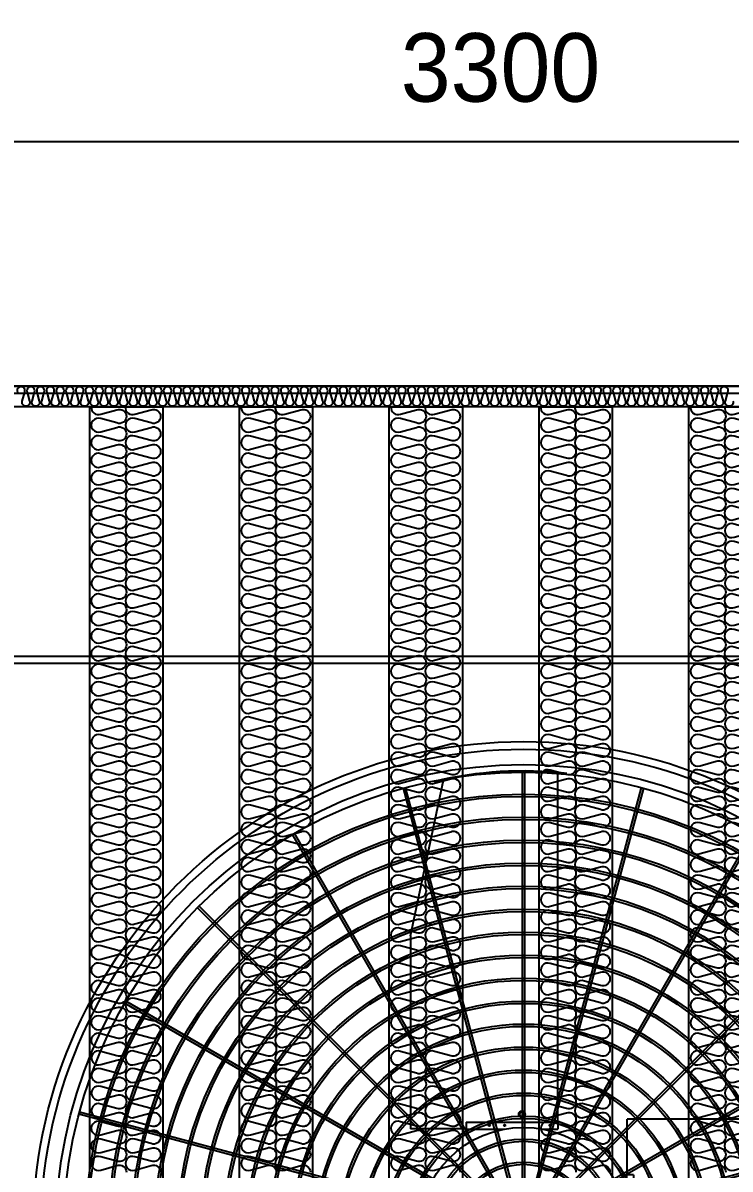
# Model space of a CAD drawing. Header units: millimetres. Extents: x 2340 to 31747, y 2051 to 22846.
# Drawn here: x 6397 to 7842, y 10385 to 12727 of the extents above; entities that cross this region are included whole.
import ezdxf

# ---------------------------------------------------------------- set-up
doc = ezdxf.new("R2010")
doc.units = ezdxf.units.MM
for name, color, linetype in [('LINE', 7, 'Continuous'), ('SMS', 220, 'Continuous'), ('냉각탑', 4, 'Continuous'), ('냉각탑_dim', 1, 'Continuous')]:
    doc.layers.add(name, color=color, linetype=linetype)
doc.styles.add('HY울릉도L', font='')
doc.styles.get('HY울릉도L').set_extended_font_data('HY울릉도L')
doc.dimstyles.new('성지DIM', dxfattribs={"dimtxt": 3.5, "dimasz": 3, "dimexe": 1, "dimexo": 2.5, "dimgap": 2, "dimtad": 1, "dimdec": 0, "dimzin": 3, "dimdsep": 46, "dimtxsty": 'HY울릉도L', "dimblk": 'ARCHTICK', "dimcen": -2, "dimclrd": 256, "dimclre": 256, "dimclrt": 7, "dimadec": 0, "dimazin": 0, "dimtfac": 1, "dimtdec": 0, "dimtofl": 0, "dimtmove": 0, "dimatfit": 3, "dimfxl": 1, "dimtolj": 1, "dimtzin": 0, "dimlwe": -1, "dimarcsym": 0})

# ---------------------------------------------------------------- blocks, each defined once
blk = doc.blocks.new('_ArchTick')
at = {"color": 0, "linetype": 'ByBlock', "const_width": 0.15}
blk.add_lwpolyline([(-0.5, -0.5), (0.5, 0.5)], dxfattribs=at)
blk = doc.blocks.new('*D715')
at = {"layer": 'Defpoints', "color": 0, "transparency": 16777216}
for p in [(9022.8, 12484.8), (5723.1, 11984.4), (9022.8, 11984.4)]:
    blk.add_point(p, dxfattribs=at)
at = {"layer": '냉각탑_dim', "transparency": 16777216}
for p, q in [((5723.1, 12084.4), (5723.1, 12524.8)), ((9022.8, 12084.4), (9022.8, 12524.8))]:
    blk.add_line(p, q, dxfattribs=at)
at = {"layer": '냉각탑_dim', "lineweight": -2, "transparency": 16777216}
blk.add_line((5723.1, 12484.8), (9022.8, 12484.8), dxfattribs=at)
at = {"layer": '냉각탑_dim', "lineweight": -2, "transparency": 16777216, "xscale": 120, "yscale": 120, "zscale": 120, "rotation": 180}
blk.add_blockref('_ArchTick', (5723.1, 12484.8), dxfattribs=at)
at = {"layer": '냉각탑_dim', "lineweight": -2, "transparency": 16777216, "xscale": 120, "yscale": 120, "zscale": 120}
blk.add_blockref('_ArchTick', (9022.8, 12484.8), dxfattribs=at)
at = {"layer": '냉각탑_dim', "color": 7, "transparency": 16777216, "insert": (7372.9, 12634.8), "char_height": 140, "attachment_point": 5, "style": 'HY울릉도L'}
blk.add_mtext('\\A1;3300', dxfattribs=at)
blk = doc.blocks.new('A$C1FB73ED1')
for p, q in [((1277, 1342.9), (1277, 2480)), ((1283, 1342.9), (1283, 2480)), ((1260.8, 1340), (966.5, 2438.3)), ((1266.6, 1341.6), (972.3, 2439.9)), ((1293.4, 1341.6), (1587.7, 2439.9)), ((1299.2, 1340), (1593.5, 2438.3)), ((1245.9, 1333), (677.4, 2317.7)), ((1251.1, 1336), (682.6, 2320.7)), ((1308.9, 1336), (1877.4, 2320.7)), ((1314.1, 1333), (1882.6, 2317.7)), ((1233.4, 1322.4), (429.4, 2126.4)), ((1237.6, 1326.6), (433.6, 2130.6)), ((1322.4, 1326.6), (2126.4, 2130.6)), ((1326.6, 1322.4), (2130.6, 2126.4)), ((1224, 1308.9), (239.3, 1877.4)), ((1227, 1314.1), (242.3, 1882.6)), ((1333, 1314.1), (2317.7, 1882.6)), ((1336, 1308.9), (2320.7, 1877.4)), ((1218.4, 1293.4), (120.1, 1587.7)), ((1220, 1299.2), (121.7, 1593.5)), ((1340, 1299.2), (2438.3, 1593.5)), ((1341.6, 1293.4), (2439.9, 1587.7)), ((1217.1, 1283), (80, 1283)), ((1217.1, 1277), (80, 1277)), ((1218.4, 1266.6), (120.1, 972.3)), ((1220, 1260.8), (121.7, 966.5)), ((1340, 1260.8), (2438.3, 966.5)), ((1341.6, 1266.6), (2439.9, 972.3)), ((1342.9, 1283), (2480, 1283)), ((1342.9, 1277), (2480, 1277)), ((1224, 1251.1), (239.3, 682.6)), ((1227, 1245.9), (242.3, 677.4)), ((1233.4, 1237.6), (429.4, 433.6)), ((1237.6, 1233.4), (433.6, 429.4)), ((1245.9, 1227), (677.4, 242.3)), ((1314.1, 1227), (1882.6, 242.3)), ((1322.4, 1233.4), (2126.4, 429.4)), ((1326.6, 1237.6), (2130.6, 433.6)), ((1333, 1245.9), (2317.7, 677.4)), ((1336, 1251.1), (2320.7, 682.6)), ((1251.1, 1224), (682.6, 239.3)), ((1260.8, 1220), (966.5, 121.7)), ((1266.6, 1218.4), (972.3, 120.1)), ((1277, 1217.1), (1277, 80)), ((1283, 1217.1), (1283, 80)), ((1293.4, 1218.4), (1587.7, 120.1)), ((1299.2, 1220), (1593.5, 121.7)), ((1308.9, 1224), (1877.4, 239.3))]:
    blk.add_line(p, q)
for radius in [1280, 1260, 1220, 1200]:
    blk.add_circle((1280, 1280), radius)
at = {"ltscale": 5}
for radius in [1143, 1137, 1083, 1077, 1023, 1017, 963, 957, 903, 897, 843, 837, 783, 777, 723, 717, 663, 657, 603, 597, 543, 537, 483, 477, 423, 417, 363, 357, 303, 297, 243, 237, 183, 177, 123, 117, 63, 57, 40, 21]:
    blk.add_circle((1280, 1280), radius, dxfattribs=at)
at = {"color": 7}
blk.add_circle((1280, 1280), 273.5, dxfattribs=at)
at = {"layer": 'LINE', "color": 7}
for p, q in [((985.2, 2053.4), (1071.5, 2459.4)), ((1368.2, 2477.5), (1368.2, 1567)), ((985.2, 2053.4), (985.2, 1550)), ((1130.8, 1567), (1369.4, 1567)), ((1130.8, 1567), (1369.4, 1567)), ((1130.8, 1567), (1130.8, 1549)), ((1130.8, 1567), (1130.8, 1549)), ((1369.4, 1567), (1369.4, 1549)), ((1369.4, 1567), (1369.4, 1549)), ((2111.5, 1574.8), (1550, 1574.8)), ((1550, 1429.2), (1550, 1574.8)), ((1550, 1429.2), (1550, 1574.8)), ((2111.5, 1574.8), (2457.5, 1488.5)), ((1130.8, 1550), (985.2, 1550)), ((1130.8, 1550), (985.2, 1550)), ((1130.8, 1549), (1230.5, 1549)), ((1130.8, 1549), (1230.5, 1549)), ((1329.5, 1549), (1369.4, 1549)), ((1329.5, 1549), (1369.4, 1549)), ((1549, 1429.2), (1549, 1329.5)), ((1549, 1429.2), (1549, 1329.5)), ((1567, 1429.2), (1549, 1429.2)), ((1567, 1429.2), (1549, 1429.2)), ((1567, 1429.2), (1567, 1190.6)), ((1567, 1429.2), (1567, 1190.6)), ((84.4, 1368.2), (993, 1368.2)), ((84.4, 1368.2), (993, 1368.2)), ((993, 1130.8), (993, 1369.4)), ((993, 1130.8), (993, 1369.4)), ((993, 1369.4), (1011, 1369.4)), ((993, 1369.4), (1011, 1369.4)), ((993, 1130.8), (993, 1369.4)), ((993, 1130.8), (993, 1369.4)), ((993, 1369.4), (1011, 1369.4)), ((993, 1369.4), (1011, 1369.4)), ((1011, 1329.5), (1011, 1369.4)), ((1011, 1329.5), (1011, 1369.4)), ((1011, 1329.5), (1011, 1369.4)), ((1011, 1329.5), (1011, 1369.4)), ((1011, 1130.8), (1011, 1230.5)), ((1011, 1130.8), (1011, 1230.5)), ((1011, 1130.8), (1011, 1230.5)), ((1011, 1130.8), (1011, 1230.5)), ((1549, 1230.5), (1549, 1190.6)), ((1549, 1230.5), (1549, 1190.6)), ((1567, 1190.6), (1549, 1190.6)), ((1567, 1190.6), (1549, 1190.6)), ((2475.6, 1191.8), (1567, 1191.8)), ((993, 1130.8), (1011, 1130.8)), ((993, 1130.8), (1011, 1130.8)), ((993, 1130.8), (1011, 1130.8)), ((993, 1130.8), (1011, 1130.8)), ((1010, 1130.8), (1010, 985.2)), ((1010, 1130.8), (1010, 985.2)), ((1010, 1130.8), (1010, 985.2)), ((1010, 1130.8), (1010, 985.2)), ((508.5, 985.2), (102.5, 1071.5)), ((1230.5, 1011), (1190.6, 1011)), ((1190.6, 993), (1190.6, 1011)), ((1230.5, 1011), (1190.6, 1011)), ((1190.6, 993), (1190.6, 1011)), ((1429.2, 993), (1190.6, 993)), ((1429.2, 993), (1190.6, 993)), ((1191.8, 82.5), (1191.8, 993)), ((1429.2, 1011), (1329.5, 1011)), ((1429.2, 1011), (1329.5, 1011)), ((1429.2, 993), (1429.2, 1011)), ((1429.2, 993), (1429.2, 1011)), ((1429.2, 1010), (1574.8, 1010)), ((1429.2, 1010), (1574.8, 1010)), ((1574.8, 506.6), (1574.8, 1010)), ((508.5, 985.2), (1010, 985.2)), ((508.5, 985.2), (1010, 985.2)), ((1574.8, 506.6), (1488.5, 100.6)), ((1512.8, 104.1), (1512.8, 106.1)), ((1166.8, 83), (1166.8, 85)), ((1393.2, 83), (1393.2, 85))]:
    blk.add_line(p, q, dxfattribs=at)
for points in [[(1272.3, 1594.4), (1268.5, 1587.9), (1272.3, 1581.4), (1279.8, 1581.4), (1283.5, 1587.9), (1279.8, 1594.4)], [(1272.3, 1594.4), (1268.5, 1587.9), (1272.3, 1581.4), (1279.8, 1581.4), (1283.5, 1587.9), (1279.8, 1594.4)], [(1594.4, 1287.7), (1587.9, 1291.5), (1581.4, 1287.7), (1581.4, 1280.2), (1587.9, 1276.5), (1594.4, 1280.2)], [(1594.4, 1287.7), (1587.9, 1291.5), (1581.4, 1287.7), (1581.4, 1280.2), (1587.9, 1276.5), (1594.4, 1280.2)], [(965.6, 1272.3), (972.1, 1268.5), (978.6, 1272.3), (978.6, 1279.8), (972.1, 1283.5), (965.6, 1279.8)], [(965.6, 1272.3), (972.1, 1268.5), (978.6, 1272.3), (978.6, 1279.8), (972.1, 1283.5), (965.6, 1279.8)], [(965.6, 1272.3), (972.1, 1268.5), (978.6, 1272.3), (978.6, 1279.8), (972.1, 1283.5), (965.6, 1279.8)], [(965.6, 1272.3), (972.1, 1268.5), (978.6, 1272.3), (978.6, 1279.8), (972.1, 1283.5), (965.6, 1279.8)], [(1287.7, 965.6), (1291.5, 972.1), (1287.7, 978.6), (1280.2, 978.6), (1276.5, 972.1), (1280.2, 965.6)], [(1287.7, 965.6), (1291.5, 972.1), (1287.7, 978.6), (1280.2, 978.6), (1276.5, 972.1), (1280.2, 965.6)]]:
    blk.add_lwpolyline(points, close=True, dxfattribs=at)
for centre, radius in [((1276, 1587.9), 8.5), ((1276, 1587.9), 8.5), ((1190.6, 1559), 2), ((1190.6, 1559), 2), ((1230.6, 1559), 2), ((1230.6, 1559), 2), ((1349.6, 1559), 2), ((1349.6, 1559), 2), ((1001, 1349.6), 2), ((1001, 1349.6), 2), ((1001, 1349.6), 2), ((1001, 1349.6), 2), ((1559, 1369.4), 2), ((1559, 1369.4), 2), ((1559, 1329.4), 2), ((1559, 1329.4), 2), ((1587.9, 1284), 8.5), ((1587.9, 1284), 8.5), ((972.1, 1276), 8.5), ((972.1, 1276), 8.5), ((972.1, 1276), 8.5), ((972.1, 1276), 8.5), ((1001, 1230.6), 2), ((1001, 1230.6), 2), ((1001, 1230.6), 2), ((1001, 1230.6), 2), ((1559, 1210.4), 2), ((1559, 1210.4), 2), ((1001, 1190.6), 2), ((1001, 1190.6), 2), ((1001, 1190.6), 2), ((1001, 1190.6), 2), ((1210.4, 1001), 2), ((1210.4, 1001), 2), ((1329.4, 1001), 2), ((1329.4, 1001), 2), ((1369.4, 1001), 2), ((1369.4, 1001), 2), ((1284, 972.1), 8.5), ((1284, 972.1), 8.5)]:
    blk.add_circle(centre, radius, dxfattribs=at)
for centre, radius, start, end in [((1280, 1483.4), 1000, 83.5007, 103.4595), ((1280, 1483.4), 998, 83.4876, 103.487), ((1481.5, 1280), 998, 353.4876, 13.487), ((1481.5, 1280), 1000, 353.5007, 13.4595), ((1078.5, 1280), 1000, 173.5007, 193.4595), ((1078.5, 1280), 998, 173.4876, 193.487), ((1280, 1076.6), 998, 263.4876, 283.487), ((1280, 1076.6), 1000, 263.5007, 283.4595)]:
    blk.add_arc(centre, radius, start, end, dxfattribs=at)
blk = doc.blocks.new('sp 300rt')
at = {"color": 7}
for p, q in [((-53856.4, -79719.9), (-53856.4, -82797.9)), ((-53706.4, -79719.9), (-53706.4, -82797.9))]:
    blk.add_line(p, q, dxfattribs=at)
blk.add_line((-53856.4, -79719.9), (-53706.4, -79719.9))
at = {"layer": 'SMS', "color": 5}
for points in [[(-53852.3, -79719.9, 0.560142), (-53833, -79734.8), (-53800.1, -79725.9, -0.524856), (-53780.6, -79739.4, -0.524856), (-53800.1, -79752.8), (-53833, -79743.9, 1.449198), (-53833, -79770.8), (-53800.1, -79761.9, -0.524856), (-53780.6, -79775.3, -0.524856), (-53800.1, -79788.7), (-53833, -79779.8, 1.449198), (-53833, -79806.7), (-53800.1, -79797.8, -0.524856), (-53780.6, -79811.2, -0.524856), (-53800.1, -79824.6), (-53833, -79815.7, 1.449198), (-53833, -79842.6), (-53800.1, -79833.7, -0.524856), (-53780.6, -79847.1, -0.524856), (-53800.1, -79860.5), (-53833, -79851.6, 1.449198), (-53833, -79878.5), (-53800.1, -79869.6, -0.524856), (-53780.6, -79883, -0.524856), (-53800.1, -79896.4), (-53833, -79887.5, 1.449198), (-53833, -79914.4), (-53800.1, -79905.5, -0.524856), (-53780.6, -79918.9, -0.524856), (-53800.1, -79932.4), (-53833, -79923.4, 1.449198), (-53833, -79950.3), (-53800.1, -79941.4, -0.524856), (-53780.6, -79954.8, -0.524856), (-53800.1, -79968.3), (-53833, -79959.4, 1.449198), (-53833, -79986.2), (-53800.1, -79977.3, -0.524856), (-53780.6, -79990.7, -0.524856), (-53800.1, -80004.2), (-53833, -79995.3, 1.449198), (-53833, -80022.1), (-53800.1, -80013.2, -0.524856), (-53780.6, -80026.7, -0.524856), (-53800.1, -80040.1), (-53833, -80031.2, 1.449198), (-53833, -80058), (-53800.1, -80049.1, -0.524856), (-53780.6, -80062.6, -0.524856), (-53800.1, -80076), (-53833, -80067.1, 1.449198), (-53833, -80093.9), (-53800.1, -80085, -0.524856), (-53780.6, -80098.5, -0.524856), (-53800.1, -80111.9), (-53833, -80103, 1.449198), (-53833, -80129.9), (-53800.1, -80121, -0.524856), (-53780.6, -80134.4, -0.417249), (-53795.1, -80148.7)], [(-53782.7, -79719.9, 0.560142), (-53763.3, -79734.8), (-53730.4, -79725.9, -0.524856), (-53711, -79739.4, -0.524856), (-53730.4, -79752.8), (-53763.3, -79743.9, 1.449198), (-53763.3, -79770.8), (-53730.4, -79761.9, -0.524856), (-53711, -79775.3, -0.524856), (-53730.4, -79788.7), (-53763.3, -79779.8, 1.449198), (-53763.3, -79806.7), (-53730.4, -79797.8, -0.524856), (-53711, -79811.2, -0.524856), (-53730.4, -79824.6), (-53763.3, -79815.7, 1.449198), (-53763.3, -79842.6), (-53730.4, -79833.7, -0.524856), (-53711, -79847.1, -0.524856), (-53730.4, -79860.5), (-53763.3, -79851.6, 1.449198), (-53763.3, -79878.5), (-53730.4, -79869.6, -0.524856), (-53711, -79883, -0.524856), (-53730.4, -79896.4), (-53763.3, -79887.5, 1.449198), (-53763.3, -79914.4), (-53730.4, -79905.5, -0.524856), (-53711, -79918.9, -0.524856), (-53730.4, -79932.4), (-53763.3, -79923.4, 1.449198), (-53763.3, -79950.3), (-53730.4, -79941.4, -0.524856), (-53711, -79954.8, -0.524856), (-53730.4, -79968.3), (-53763.3, -79959.4, 1.449198), (-53763.3, -79986.2), (-53730.4, -79977.3, -0.524856), (-53711, -79990.7, -0.524856), (-53730.4, -80004.2), (-53763.3, -79995.3, 1.449198), (-53763.3, -80022.1), (-53730.4, -80013.2, -0.524856), (-53711, -80026.7, -0.524856), (-53730.4, -80040.1), (-53763.3, -80031.2, 1.449198), (-53763.3, -80058), (-53730.4, -80049.1, -0.524856), (-53711, -80062.6, -0.524856), (-53730.4, -80076), (-53763.3, -80067.1, 1.449198), (-53763.3, -80093.9), (-53730.4, -80085, -0.524856), (-53711, -80098.5, -0.524856), (-53730.4, -80111.9), (-53763.3, -80103, 1.449198), (-53763.3, -80129.9), (-53730.4, -80121, -0.524856), (-53711, -80134.4, -0.417249), (-53725.5, -80148.7)], [(-53852, -80120, 0.446849), (-53833, -80129.9), (-53800.1, -80121, -0.524856), (-53780.6, -80134.4, -0.524856), (-53800.1, -80147.8), (-53833, -80138.9, 1.449198), (-53833, -80165.8), (-53800.1, -80156.9, -0.524856), (-53780.6, -80170.3, -0.524856), (-53800.1, -80183.7), (-53833, -80174.8, 1.449198), (-53833, -80201.7), (-53800.1, -80192.8, -0.524856), (-53780.6, -80206.2, -0.524856), (-53800.1, -80219.6), (-53833, -80210.7, 1.449198), (-53833, -80237.6), (-53800.1, -80228.7, -0.524856), (-53780.6, -80242.1, -0.524856), (-53800.1, -80255.5), (-53833, -80246.6, 1.449198), (-53833, -80273.5), (-53800.1, -80264.6, -0.524856), (-53780.6, -80278, -0.524856), (-53800.1, -80291.5), (-53833, -80282.5, 1.449198), (-53833, -80309.4), (-53800.1, -80300.5, -0.524856), (-53780.6, -80313.9, -0.524856), (-53800.1, -80327.4), (-53833, -80318.5, 1.449198), (-53833, -80345.3), (-53800.1, -80336.4, -0.524856), (-53780.6, -80349.8, -0.524856), (-53800.1, -80363.3), (-53833, -80354.4, 1.449198), (-53833, -80381.2), (-53800.1, -80372.3, -0.524856), (-53780.6, -80385.8, -0.524856), (-53800.1, -80399.2), (-53833, -80390.3, 1.449198), (-53833, -80417.1), (-53800.1, -80408.2, -0.524856), (-53780.6, -80421.7, -0.524856), (-53800.1, -80435.1), (-53833, -80426.2, 1.449198), (-53833, -80453), (-53800.1, -80444.1, -0.524856), (-53780.6, -80457.6, -0.524856), (-53800.1, -80471), (-53833, -80462.1, 1.449198), (-53833, -80489), (-53800.1, -80480.1, -0.524856), (-53780.6, -80493.5, -0.524856), (-53800.1, -80506.9), (-53833, -80498, 1.449198), (-53833, -80524.9), (-53800.1, -80516, -0.524856), (-53780.6, -80529.4, -0.524856), (-53800.1, -80542.8), (-53833, -80533.9, 1.449198), (-53833, -80560.8), (-53800.1, -80551.9, -0.524856), (-53780.6, -80565.3, -0.524856), (-53800.1, -80578.7), (-53833, -80569.8, 1.449198), (-53833, -80596.7), (-53800.1, -80587.8, -0.524856), (-53780.6, -80601.2, -0.524856), (-53800.1, -80614.6), (-53833, -80605.7, 1.449198), (-53833, -80632.6), (-53800.1, -80623.7, -0.524856), (-53780.6, -80637.1, -0.524856), (-53800.1, -80650.6), (-53833, -80641.6, 1.449198), (-53833, -80668.5), (-53800.1, -80659.6, -0.524856), (-53780.6, -80673, -0.524856), (-53800.1, -80686.5), (-53833, -80677.6, 1.449198), (-53833, -80704.4), (-53800.1, -80695.5, -0.524856), (-53780.6, -80708.9, -0.524856), (-53800.1, -80722.4), (-53833, -80713.5, 1.449198), (-53833, -80740.3), (-53800.1, -80731.4, -0.524856), (-53780.6, -80744.9, -0.524856), (-53800.1, -80758.3), (-53833, -80749.4, 1.449198), (-53833, -80776.2), (-53800.1, -80767.3, -0.524856), (-53780.6, -80780.8, -0.524856), (-53800.1, -80794.2), (-53833, -80785.3, 1.449198), (-53833, -80812.1), (-53800.1, -80803.2, -0.524856), (-53780.6, -80816.7, -0.524856), (-53800.1, -80830.1), (-53833, -80821.2, 1.449198), (-53833, -80848.1), (-53800.1, -80839.2, -0.524856), (-53780.6, -80852.6, -0.524856), (-53800.1, -80866), (-53833, -80857.1, 1.449198), (-53833, -80884), (-53800.1, -80875.1, -0.524856), (-53780.6, -80888.5, -0.524856), (-53800.1, -80901.9), (-53833, -80893, 1.449198), (-53833, -80919.9), (-53800.1, -80911, -0.524856), (-53780.6, -80924.4, -0.524856), (-53800.1, -80937.8), (-53833, -80928.9, 1.449198), (-53833, -80955.8), (-53800.1, -80946.9, -0.524856), (-53780.6, -80960.3, -0.524856), (-53800.1, -80973.7), (-53833, -80964.8, 1.449198), (-53833, -80991.7), (-53800.1, -80982.8, -0.524856), (-53780.6, -80996.2, -0.524856), (-53800.1, -81009.7), (-53833, -81000.7, 1.449198), (-53833, -81027.6), (-53800.1, -81018.7, -0.524856), (-53780.6, -81032.1, -0.524856), (-53800.1, -81045.6), (-53833, -81036.7, 1.449198), (-53833, -81063.5), (-53800.1, -81054.6, -0.524856), (-53780.6, -81068, -0.524856), (-53800.1, -81081.5), (-53833, -81072.6, 1.449198), (-53833, -81099.4), (-53800.1, -81090.5, -0.524856), (-53780.6, -81104, -0.524856), (-53800.1, -81117.4), (-53833, -81108.5, 1.449198), (-53833, -81135.3), (-53800.1, -81126.4, -0.524856), (-53780.6, -81139.9, -0.524856), (-53800.1, -81153.3), (-53833, -81144.4, 1.449198), (-53833, -81171.2), (-53800.1, -81162.3, -0.524856), (-53780.6, -81175.8, -0.417249), (-53795.1, -81190.1)], [(-53782.3, -80120, 0.446849), (-53763.3, -80129.9), (-53730.4, -80121, -0.524856), (-53711, -80134.4, -0.524856), (-53730.4, -80147.8), (-53763.3, -80138.9, 1.449198), (-53763.3, -80165.8), (-53730.4, -80156.9, -0.524856), (-53711, -80170.3, -0.524856), (-53730.4, -80183.7), (-53763.3, -80174.8, 1.449198), (-53763.3, -80201.7), (-53730.4, -80192.8, -0.524856), (-53711, -80206.2, -0.524856), (-53730.4, -80219.6), (-53763.3, -80210.7, 1.449198), (-53763.3, -80237.6), (-53730.4, -80228.7, -0.524856), (-53711, -80242.1, -0.524856), (-53730.4, -80255.5), (-53763.3, -80246.6, 1.449198), (-53763.3, -80273.5), (-53730.4, -80264.6, -0.524856), (-53711, -80278, -0.524856), (-53730.4, -80291.5), (-53763.3, -80282.5, 1.449198), (-53763.3, -80309.4), (-53730.4, -80300.5, -0.524856), (-53711, -80313.9, -0.524856), (-53730.4, -80327.4), (-53763.3, -80318.5, 1.449198), (-53763.3, -80345.3), (-53730.4, -80336.4, -0.524856), (-53711, -80349.8, -0.524856), (-53730.4, -80363.3), (-53763.3, -80354.4, 1.449198), (-53763.3, -80381.2), (-53730.4, -80372.3, -0.524856), (-53711, -80385.8, -0.524856), (-53730.4, -80399.2), (-53763.3, -80390.3, 1.449198), (-53763.3, -80417.1), (-53730.4, -80408.2, -0.524856), (-53711, -80421.7, -0.524856), (-53730.4, -80435.1), (-53763.3, -80426.2, 1.449198), (-53763.3, -80453), (-53730.4, -80444.1, -0.524856), (-53711, -80457.6, -0.524856), (-53730.4, -80471), (-53763.3, -80462.1, 1.449198), (-53763.3, -80489), (-53730.4, -80480.1, -0.524856), (-53711, -80493.5, -0.524856), (-53730.4, -80506.9), (-53763.3, -80498, 1.449198), (-53763.3, -80524.9), (-53730.4, -80516, -0.524856), (-53711, -80529.4, -0.524856), (-53730.4, -80542.8), (-53763.3, -80533.9, 1.449198), (-53763.3, -80560.8), (-53730.4, -80551.9, -0.524856), (-53711, -80565.3, -0.524856), (-53730.4, -80578.7), (-53763.3, -80569.8, 1.449198), (-53763.3, -80596.7), (-53730.4, -80587.8, -0.524856), (-53711, -80601.2, -0.524856), (-53730.4, -80614.6), (-53763.3, -80605.7, 1.449198), (-53763.3, -80632.6), (-53730.4, -80623.7, -0.524856), (-53711, -80637.1, -0.524856), (-53730.4, -80650.6), (-53763.3, -80641.6, 1.449198), (-53763.3, -80668.5), (-53730.4, -80659.6, -0.524856), (-53711, -80673, -0.524856), (-53730.4, -80686.5), (-53763.3, -80677.6, 1.449198), (-53763.3, -80704.4), (-53730.4, -80695.5, -0.524856), (-53711, -80708.9, -0.524856), (-53730.4, -80722.4), (-53763.3, -80713.5, 1.449198), (-53763.3, -80740.3), (-53730.4, -80731.4, -0.524856), (-53711, -80744.9, -0.524856), (-53730.4, -80758.3), (-53763.3, -80749.4, 1.449198), (-53763.3, -80776.2), (-53730.4, -80767.3, -0.524856), (-53711, -80780.8, -0.524856), (-53730.4, -80794.2), (-53763.3, -80785.3, 1.449198), (-53763.3, -80812.1), (-53730.4, -80803.2, -0.524856), (-53711, -80816.7, -0.524856), (-53730.4, -80830.1), (-53763.3, -80821.2, 1.449198), (-53763.3, -80848.1), (-53730.4, -80839.2, -0.524856), (-53711, -80852.6, -0.524856), (-53730.4, -80866), (-53763.3, -80857.1, 1.449198), (-53763.3, -80884), (-53730.4, -80875.1, -0.524856), (-53711, -80888.5, -0.524856), (-53730.4, -80901.9), (-53763.3, -80893, 1.449198), (-53763.3, -80919.9), (-53730.4, -80911, -0.524856), (-53711, -80924.4, -0.524856), (-53730.4, -80937.8), (-53763.3, -80928.9, 1.449198), (-53763.3, -80955.8), (-53730.4, -80946.9, -0.524856), (-53711, -80960.3, -0.524856), (-53730.4, -80973.7), (-53763.3, -80964.8, 1.449198), (-53763.3, -80991.7), (-53730.4, -80982.8, -0.524856), (-53711, -80996.2, -0.524856), (-53730.4, -81009.7), (-53763.3, -81000.7, 1.449198), (-53763.3, -81027.6), (-53730.4, -81018.7, -0.524856), (-53711, -81032.1, -0.524856), (-53730.4, -81045.6), (-53763.3, -81036.7, 1.449198), (-53763.3, -81063.5), (-53730.4, -81054.6, -0.524856), (-53711, -81068, -0.524856), (-53730.4, -81081.5), (-53763.3, -81072.6, 1.449198), (-53763.3, -81099.4), (-53730.4, -81090.5, -0.524856), (-53711, -81104, -0.524856), (-53730.4, -81117.4), (-53763.3, -81108.5, 1.449198), (-53763.3, -81135.3), (-53730.4, -81126.4, -0.524856), (-53711, -81139.9, -0.524856), (-53730.4, -81153.3), (-53763.3, -81144.4, 1.449198), (-53763.3, -81171.2), (-53730.4, -81162.3, -0.524856), (-53711, -81175.8, -0.417249), (-53725.5, -81190.1)], [(-53852, -81161.4, 0.446849), (-53833, -81171.2), (-53800.1, -81162.3, -0.524856), (-53780.6, -81175.8, -0.524856), (-53800.1, -81189.2), (-53833, -81180.3, 1.449198), (-53833, -81207.2), (-53800.1, -81198.3, -0.524856), (-53780.6, -81211.7, -0.524856), (-53800.1, -81225.1), (-53833, -81216.2, 1.449198), (-53833, -81243.1), (-53800.1, -81234.2, -0.524856), (-53780.6, -81247.6, -0.524856), (-53800.1, -81261), (-53833, -81252.1, 1.449198), (-53833, -81279), (-53800.1, -81270.1, -0.524856), (-53780.6, -81283.5, -0.524856)], [(-53782.3, -81161.4, 0.446849), (-53763.3, -81171.2), (-53730.4, -81162.3, -0.524856), (-53711, -81175.8, -0.524856), (-53730.4, -81189.2), (-53763.3, -81180.3, 1.449198), (-53763.3, -81207.2), (-53730.4, -81198.3, -0.524856), (-53711, -81211.7, -0.524856), (-53730.4, -81225.1), (-53763.3, -81216.2, 1.449198), (-53763.3, -81243.1), (-53730.4, -81234.2, -0.524856), (-53711, -81247.6, -0.524856), (-53730.4, -81261), (-53763.3, -81252.1, 1.449198), (-53763.3, -81279), (-53730.4, -81270.1, -0.524856), (-53711, -81283.5, -0.524856)]]:
    blk.add_lwpolyline(points, format="xyb", dxfattribs=at)
blk = doc.blocks.new('3')
for p, q in [((8178.1, 11984.4), (5723.1, 11984.4)), ((5914.3, 11984.4), (8872.8, 11984.4)), ((5928.4, 11970.3), (8872.8, 11970.3)), ((5975.2, 11432.8), (8872.8, 11432.8)), ((5914.3, 11418.8), (8872.8, 11418.8))]:
    blk.add_line(p, q)
at = {"color": 7}
for p, q in [((5723.1, 11984.4), (8178.1, 11984.4)), ((8981.1, 11942.4), (5765.1, 11942.4))]:
    blk.add_line(p, q, dxfattribs=at)
at = {"ltscale": 500, "elevation": 0}
blk.add_lwpolyline([(5723.1, 11984.4), (9022.8, 11984.4), (9022.8, 8784.4), (5723.1, 8784.4)], close=True, dxfattribs=at)
at = {"layer": 'SMS', "color": 5, "elevation": 0}
for points in [[(6471.4, 11983.2, 0.446849), (6465.9, 11972.6), (6470.8, 11954.3, -0.524856), (6463.4, 11943.5, -0.524856), (6455.9, 11954.3), (6460.9, 11972.6, 1.449198), (6445.9, 11972.6), (6450.9, 11954.3, -0.524856), (6443.4, 11943.5, -0.524856), (6436, 11954.3), (6440.9, 11972.6, 1.449198), (6426, 11972.6), (6430.9, 11954.3, -0.524856), (6423.5, 11943.5, -0.524856), (6416, 11954.3), (6421, 11972.6, 1.449198), (6406, 11972.6), (6411, 11954.3, -0.524856), (6403.5, 11943.5, -0.524856), (6396.1, 11954.3), (6401, 11972.6, 1.449198), (6386.1, 11972.6)], [(7049.9, 11983.2, 0.446849), (7044.4, 11972.6), (7049.4, 11954.3, -0.524856), (7041.9, 11943.5, -0.524856), (7034.5, 11954.3), (7039.4, 11972.6, 1.449198), (7024.5, 11972.6), (7029.4, 11954.3, -0.524856), (7022, 11943.5, -0.524856), (7014.5, 11954.3), (7019.5, 11972.6, 1.449198), (7004.5, 11972.6), (7009.5, 11954.3, -0.524856), (7002, 11943.5, -0.524856), (6994.6, 11954.3), (6999.5, 11972.6, 1.449198), (6984.6, 11972.6), (6989.5, 11954.3, -0.524856), (6982.1, 11943.5, -0.524856), (6974.6, 11954.3), (6979.6, 11972.6, 1.449198), (6964.6, 11972.6), (6969.6, 11954.3, -0.524856), (6962.1, 11943.5, -0.524856), (6954.7, 11954.3), (6959.6, 11972.6, 1.449198), (6944.7, 11972.6), (6949.6, 11954.3, -0.524856), (6942.2, 11943.5, -0.524856), (6934.7, 11954.3), (6939.7, 11972.6, 1.449198), (6924.7, 11972.6), (6929.7, 11954.3, -0.524856), (6922.2, 11943.5, -0.524856), (6914.8, 11954.3), (6919.7, 11972.6, 1.449198), (6904.8, 11972.6), (6909.7, 11954.3, -0.524856), (6902.3, 11943.5, -0.524856), (6894.8, 11954.3), (6899.8, 11972.6, 1.449198), (6884.8, 11972.6), (6889.8, 11954.3, -0.524856), (6882.3, 11943.5, -0.524856), (6874.9, 11954.3), (6879.8, 11972.6, 1.449198), (6864.9, 11972.6), (6869.8, 11954.3, -0.524856), (6862.4, 11943.5, -0.524856), (6854.9, 11954.3), (6859.9, 11972.6, 1.449198), (6844.9, 11972.6), (6849.9, 11954.3, -0.524856), (6842.4, 11943.5, -0.524856), (6835, 11954.3), (6839.9, 11972.6, 1.449198), (6825, 11972.6), (6829.9, 11954.3, -0.524856), (6822.5, 11943.5, -0.524856), (6815, 11954.3), (6820, 11972.6, 1.449198), (6805, 11972.6), (6810, 11954.3, -0.524856), (6802.5, 11943.5, -0.524856), (6795.1, 11954.3), (6800, 11972.6, 1.449198), (6785.1, 11972.6), (6790, 11954.3, -0.524856), (6782.6, 11943.5, -0.524856), (6775.1, 11954.3), (6780.1, 11972.6, 1.449198), (6765.1, 11972.6), (6770.1, 11954.3, -0.524856), (6762.6, 11943.5, -0.524856), (6755.2, 11954.3), (6760.1, 11972.6, 1.449198), (6745.2, 11972.6), (6750.1, 11954.3, -0.524856), (6742.7, 11943.5, -0.524856), (6735.2, 11954.3), (6740.2, 11972.6, 1.449198), (6725.2, 11972.6), (6730.2, 11954.3, -0.524856), (6722.7, 11943.5, -0.524856), (6715.3, 11954.3), (6720.2, 11972.6, 1.449198), (6705.3, 11972.6), (6710.2, 11954.3, -0.524856), (6702.8, 11943.5, -0.524856), (6695.3, 11954.3), (6700.3, 11972.6, 1.449198), (6685.3, 11972.6), (6690.3, 11954.3, -0.524856), (6682.8, 11943.5, -0.524856), (6675.4, 11954.3), (6680.3, 11972.6, 1.449198), (6665.4, 11972.6), (6670.3, 11954.3, -0.524856), (6662.9, 11943.5, -0.524856), (6655.4, 11954.3), (6660.4, 11972.6, 1.449198), (6645.4, 11972.6), (6650.4, 11954.3, -0.524856), (6642.9, 11943.5, -0.524856), (6635.5, 11954.3), (6640.4, 11972.6, 1.449198), (6625.5, 11972.6), (6630.4, 11954.3, -0.524856), (6623, 11943.5, -0.524856), (6615.5, 11954.3), (6620.5, 11972.6, 1.449198), (6605.5, 11972.6), (6610.5, 11954.3, -0.524856), (6603, 11943.5, -0.524856), (6595.6, 11954.3), (6600.5, 11972.6, 1.449198), (6585.6, 11972.6), (6590.5, 11954.3, -0.524856), (6583.1, 11943.5, -0.524856), (6575.6, 11954.3), (6580.6, 11972.6, 1.449198), (6565.6, 11972.6), (6570.6, 11954.3, -0.524856), (6563.1, 11943.5, -0.524856), (6555.7, 11954.3), (6560.6, 11972.6, 1.449198), (6545.7, 11972.6), (6550.6, 11954.3, -0.524856), (6543.2, 11943.5, -0.524856), (6535.7, 11954.3), (6540.7, 11972.6, 1.449198), (6525.7, 11972.6), (6530.7, 11954.3, -0.524856), (6523.2, 11943.5, -0.524856), (6515.8, 11954.3), (6520.7, 11972.6, 1.449198), (6505.8, 11972.6), (6510.7, 11954.3, -0.524856), (6503.3, 11943.5, -0.524856), (6495.8, 11954.3), (6500.8, 11972.6, 1.449198), (6485.8, 11972.6), (6490.8, 11954.3, -0.524856), (6483.3, 11943.5, -0.524856), (6475.9, 11954.3), (6480.8, 11972.6, 1.449198), (6465.9, 11972.6), (6470.8, 11954.3, -0.524856), (6463.4, 11943.5, -0.417249), (6455.4, 11951.6)], [(7628.5, 11983.2, 0.446849), (7623, 11972.6), (7627.9, 11954.3, -0.524856), (7620.5, 11943.5, -0.524856), (7613, 11954.3), (7618, 11972.6, 1.449198), (7603, 11972.6), (7608, 11954.3, -0.524856), (7600.5, 11943.5, -0.524856), (7593.1, 11954.3), (7598, 11972.6, 1.449198), (7583.1, 11972.6), (7588, 11954.3, -0.524856), (7580.6, 11943.5, -0.524856), (7573.1, 11954.3), (7578.1, 11972.6, 1.449198), (7563.1, 11972.6), (7568.1, 11954.3, -0.524856), (7560.6, 11943.5, -0.524856), (7553.2, 11954.3), (7558.1, 11972.6, 1.449198), (7543.2, 11972.6), (7548.1, 11954.3, -0.524856), (7540.7, 11943.5, -0.524856), (7533.2, 11954.3), (7538.2, 11972.6, 1.449198), (7523.2, 11972.6), (7528.2, 11954.3, -0.524856), (7520.7, 11943.5, -0.524856), (7513.3, 11954.3), (7518.2, 11972.6, 1.449198), (7503.3, 11972.6), (7508.2, 11954.3, -0.524856), (7500.8, 11943.5, -0.524856), (7493.3, 11954.3), (7498.3, 11972.6, 1.449198), (7483.3, 11972.6), (7488.3, 11954.3, -0.524856), (7480.8, 11943.5, -0.524856), (7473.4, 11954.3), (7478.3, 11972.6, 1.449198), (7463.4, 11972.6), (7468.3, 11954.3, -0.524856), (7460.9, 11943.5, -0.524856), (7453.4, 11954.3), (7458.4, 11972.6, 1.449198), (7443.4, 11972.6), (7448.4, 11954.3, -0.524856), (7440.9, 11943.5, -0.524856), (7433.5, 11954.3), (7438.4, 11972.6, 1.449198), (7423.5, 11972.6), (7428.4, 11954.3, -0.524856), (7421, 11943.5, -0.524856), (7413.5, 11954.3), (7418.5, 11972.6, 1.449198), (7403.5, 11972.6), (7408.5, 11954.3, -0.524856), (7401, 11943.5, -0.524856), (7393.6, 11954.3), (7398.5, 11972.6, 1.449198), (7383.6, 11972.6), (7388.5, 11954.3, -0.524856), (7381.1, 11943.5, -0.524856), (7373.6, 11954.3), (7378.6, 11972.6, 1.449198), (7363.6, 11972.6), (7368.6, 11954.3, -0.524856), (7361.1, 11943.5, -0.524856), (7353.7, 11954.3), (7358.6, 11972.6, 1.449198), (7343.7, 11972.6), (7348.6, 11954.3, -0.524856), (7341.2, 11943.5, -0.524856), (7333.7, 11954.3), (7338.7, 11972.6, 1.449198), (7323.7, 11972.6), (7328.7, 11954.3, -0.524856), (7321.2, 11943.5, -0.524856), (7313.8, 11954.3), (7318.7, 11972.6, 1.449198), (7303.8, 11972.6), (7308.7, 11954.3, -0.524856), (7301.3, 11943.5, -0.524856), (7293.8, 11954.3), (7298.8, 11972.6, 1.449198), (7283.8, 11972.6), (7288.8, 11954.3, -0.524856), (7281.3, 11943.5, -0.524856), (7273.9, 11954.3), (7278.8, 11972.6, 1.449198), (7263.9, 11972.6), (7268.8, 11954.3, -0.524856), (7261.4, 11943.5, -0.524856), (7253.9, 11954.3), (7258.9, 11972.6, 1.449198), (7243.9, 11972.6), (7248.9, 11954.3, -0.524856), (7241.4, 11943.5, -0.524856), (7234, 11954.3), (7238.9, 11972.6, 1.449198), (7224, 11972.6), (7228.9, 11954.3, -0.524856), (7221.5, 11943.5, -0.524856), (7214, 11954.3), (7219, 11972.6, 1.449198), (7204, 11972.6), (7209, 11954.3, -0.524856), (7201.5, 11943.5, -0.524856), (7194.1, 11954.3), (7199, 11972.6, 1.449198), (7184.1, 11972.6), (7189, 11954.3, -0.524856), (7181.6, 11943.5, -0.524856), (7174.1, 11954.3), (7179.1, 11972.6, 1.449198), (7164.1, 11972.6), (7169.1, 11954.3, -0.524856), (7161.6, 11943.5, -0.524856), (7154.2, 11954.3), (7159.1, 11972.6, 1.449198), (7144.2, 11972.6), (7149.1, 11954.3, -0.524856), (7141.7, 11943.5, -0.524856), (7134.2, 11954.3), (7139.2, 11972.6, 1.449198), (7124.2, 11972.6), (7129.2, 11954.3, -0.524856), (7121.7, 11943.5, -0.524856), (7114.3, 11954.3), (7119.2, 11972.6, 1.449198), (7104.3, 11972.6), (7109.2, 11954.3, -0.524856), (7101.8, 11943.5, -0.524856), (7094.3, 11954.3), (7099.3, 11972.6, 1.449198), (7084.3, 11972.6), (7089.3, 11954.3, -0.524856), (7081.8, 11943.5, -0.524856), (7074.4, 11954.3), (7079.3, 11972.6, 1.449198), (7064.4, 11972.6), (7069.3, 11954.3, -0.524856), (7061.9, 11943.5, -0.524856), (7054.4, 11954.3), (7059.4, 11972.6, 1.449198), (7044.4, 11972.6), (7049.4, 11954.3, -0.524856), (7041.9, 11943.5, -0.417249), (7033.9, 11951.6)], [(7847.4, 11954.3, -0.524856), (7839.9, 11943.5, -0.524856), (7832.5, 11954.3), (7837.4, 11972.6, 1.449198), (7822.5, 11972.6), (7827.4, 11954.3, -0.524856), (7820, 11943.5, -0.524856), (7812.5, 11954.3), (7817.5, 11972.6, 1.449198), (7802.5, 11972.6), (7807.5, 11954.3, -0.524856), (7800, 11943.5, -0.524856), (7792.6, 11954.3), (7797.5, 11972.6, 1.449198), (7782.6, 11972.6), (7787.5, 11954.3, -0.524856), (7780.1, 11943.5, -0.524856), (7772.6, 11954.3), (7777.6, 11972.6, 1.449198), (7762.6, 11972.6), (7767.6, 11954.3, -0.524856), (7760.1, 11943.5, -0.524856), (7752.7, 11954.3), (7757.6, 11972.6, 1.449198), (7742.7, 11972.6), (7747.6, 11954.3, -0.524856), (7740.2, 11943.5, -0.524856), (7732.7, 11954.3), (7737.7, 11972.6, 1.449198), (7722.7, 11972.6), (7727.7, 11954.3, -0.524856), (7720.2, 11943.5, -0.524856), (7712.8, 11954.3), (7717.7, 11972.6, 1.449198), (7702.8, 11972.6), (7707.7, 11954.3, -0.524856), (7700.3, 11943.5, -0.524856), (7692.8, 11954.3), (7697.8, 11972.6, 1.449198), (7682.8, 11972.6), (7687.8, 11954.3, -0.524856), (7680.3, 11943.5, -0.524856), (7672.9, 11954.3), (7677.8, 11972.6, 1.449198), (7662.9, 11972.6), (7667.8, 11954.3, -0.524856), (7660.4, 11943.5, -0.524856), (7652.9, 11954.3), (7657.9, 11972.6, 1.449198), (7642.9, 11972.6), (7647.9, 11954.3, -0.524856), (7640.4, 11943.5, -0.524856), (7633, 11954.3), (7637.9, 11972.6, 1.449198), (7623, 11972.6), (7627.9, 11954.3, -0.524856), (7620.5, 11943.5, -0.417249), (7612.5, 11951.6)]]:
    blk.add_lwpolyline(points, format="xyb", dxfattribs=at)
for p in [(60389.5, 91662.3), (60695.5, 91662.3), (61001.5, 91662.3), (61307.5, 91662.3), (61613.5, 91662.3)]:
    blk.add_blockref('sp 300rt', p)
at = {"layer": '냉각탑', "xscale": 0.7829768747821867, "yscale": 0.7829768747821867, "zscale": 0.7829768747821867}
blk.add_blockref('A$C1FB73ED1', (6417.7, 9254.1), dxfattribs=at)

msp = doc.modelspace()

# ---------------------------------------------------------------- block references
msp.add_blockref('3', (0, 0))

# ---------------------------------------------------------------- dimensions: what is measured, and where the dimension line sits
at = {"layer": '냉각탑_dim'}
dim = msp.add_linear_dim(base=(9022.8, 12484.8), p1=(5723.1, 11984.4), p2=(9022.8, 11984.4), dimstyle='성지DIM', override={"dimscale": 40}, dxfattribs=at)
dim.commit()
dim.dimension.update_dxf_attribs({"geometry": '*D715', "text_midpoint": (7372.9, 12634.8)})

doc.saveas('drawing.dxf')
